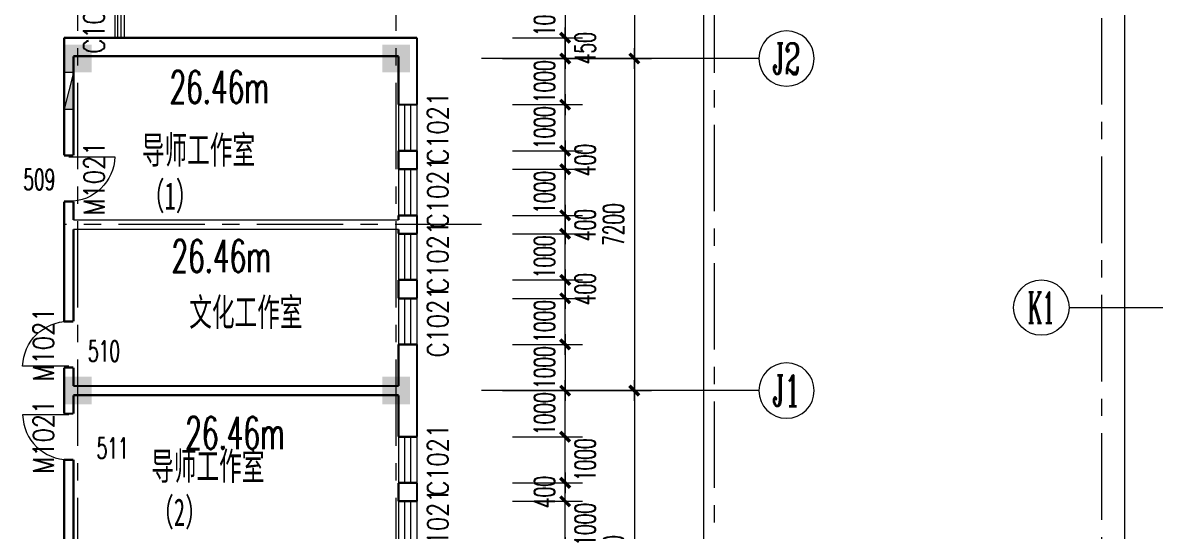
# Model space of a CAD drawing. Extents: x 1575758 to 1999219, y -897052 to -636879.
# Drawn here: x 1905348 to 1929906, y -684460 to -673430 of the extents above; entities that cross this region are included whole.
import ezdxf
from ezdxf.enums import TextEntityAlignment as Align

# ---------------------------------------------------------------- set-up
doc = ezdxf.new("R2010")
doc.units = 0
doc.header["$LTSCALE"] = 1500
doc.header["$MEASUREMENT"] = 0
doc.linetypes.add('CENTER', pattern=[2, 1.25, -0.25, 0.25, -0.25])
doc.layers.get('0').update_dxf_attribs({"linetype": 'CONTINUOUS', "lineweight": 5})
doc.layers.get('DEFPOINTS').update_dxf_attribs({"linetype": 'CONTINUOUS', "lineweight": 5})
for name, color, linetype, lineweight in [('AXIS', 7, 'CONTINUOUS', 5), ('AXIS_TEXT', 7, 'CONTINUOUS', 5), ('COLUMN', 7, 'CONTINUOUS', 5), ('DOTE', 7, 'CENTER', 5), ('PUB_DIM', 7, 'CONTINUOUS', 5), ('WALL', 7, 'CONTINUOUS', 5), ('WINDOW', 7, 'CONTINUOUS', 0), ('WINDOW_TEXT', 7, 'CONTINUOUS', 5), ('我的', 7, 'CONTINUOUS', 5), ('消火栓', 7, 'CONTINUOUS', 5)]:
    doc.layers.add(name, color=color, linetype=linetype, lineweight=lineweight)
doc.styles.add('_SIMPLEX', font='SIMPLEX.shx', dxfattribs={"width": 0.6})
doc.styles.add('COMPLEX', font='COMPLEX')
doc.styles.add('DIM_FONT', font='romans.shx', dxfattribs={"width": 0.6})
doc.styles.add('SIMPLEX', font='SIMPLEX.SHX', dxfattribs={"width": 0.6})
doc.dimstyles.new('NORMAL', dxfattribs={"dimscale": 1.5, "dimtxt": 300, "dimasz": 1, "dimexe": 250, "dimexo": 300, "dimgap": 150, "dimtad": 1, "dimdec": 0, "dimdsep": 46, "dimtxsty": 'DIM_FONT', "dimblk1": '_DIMX', "dimblk2": '_DIMX', "dimsah": 1, "dimcen": 2.5, "dimdle": 0.3, "dimclrd": 256, "dimclre": 256, "dimclrt": 256, "dimadec": 0, "dimazin": 0, "dimtfac": 1, "dimtdec": 0, "dimtix": 1, "dimtmove": 2, "dimatfit": 3, "dimldrblk": '_DIMX', "dimfxl": 1, "dimtvp": 1, "dimtolj": 1, "dimtzin": 0, "dimlwd": -1, "dimlwe": -1, "dimarcsym": 0})

# ---------------------------------------------------------------- blocks, each defined once
blk = doc.blocks.new('_FZH')
blk.add_solid([(0.5, -0.5), (-0.5, -0.5), (0.5, 0.5), (-0.5, 0.5)])
blk = doc.blocks.new('M_A2ZXL')
blk.add_line((-0.472, 0), (-0.472, -1))
blk.add_arc((-0.5, 0), 1, 271.6231, 0)
blk = doc.blocks.new('_WBLK')
for p, q in [((-0.5, 0.5), (0.5, 0.5)), ((0.5, 0.167), (-0.5, 0.167)), ((0.5, -0.167), (-0.5, -0.167)), ((-0.5, -0.5), (0.5, -0.5))]:
    blk.add_line(p, q)
at = {"layer": 'WINDOW_TEXT', "style": 'SIMPLEX', "flags": 9}
blk.add_attdef('A', text='', height=1, dxfattribs=at).set_placement((0, 1.5), align=Align.MIDDLE)
blk = doc.blocks.new('A$C68C06AB7')
at = {"layer": '消火栓'}
blk.add_hatch(color=256, dxfattribs=at).paths.add_polyline_path([(800, 200), (0, 200), (800, 0)])
blk.add_line((0, 200), (800, 0), dxfattribs=at)
blk.add_lwpolyline([(0, 200), (0, 0), (800, 0), (800, 200)], close=True, dxfattribs=at)
blk = doc.blocks.new('_AXISO')
blk.add_circle((0, 0), 0.5)
at = {"layer": 'AXIS_TEXT', "style": 'COMPLEX', "width": 1.041667}
blk.add_attdef('A', text='', height=0.56, dxfattribs=at).set_placement((-0.25, -0.28), (0.25, -0.28), align=Align.FIT)
blk = doc.blocks.new('_DIMX')
blk.add_line((-150, 0), (150, 0))
at = {"const_width": 50}
blk.add_lwpolyline([(-70, -70), (70, 70)], dxfattribs=at)
blk = doc.blocks.new('*D1107')
at = {"layer": 'AXIS'}
for p, q in [((1915748, -667008), (1918985, -667008)), ((1918610, -667009), (1918610, -674206)), ((1915748, -674208), (1918985, -674208))]:
    blk.add_line(p, q, dxfattribs=at)
at = {"layer": 'DEFPOINTS', "color": 0, "lineweight": 5}
for p in [(1915298, -667008), (1915298, -674208), (1918610, -674208)]:
    blk.add_point(p, dxfattribs=at)
at = {"layer": 'AXIS', "xscale": 1.5, "yscale": 1.5, "zscale": 1.5}
for p, rotation in [((1918610, -667008), 90), ((1918610, -674208), 270)]:
    blk.add_blockref('_DIMX', p, dxfattribs=dict(at, rotation=rotation))
at = {"layer": 'AXIS', "insert": (1918160, -670608), "char_height": 450, "attachment_point": 5, "rotation": 90, "style": 'DIM_FONT'}
blk.add_mtext('\\A1;7200', dxfattribs=at)
blk = doc.blocks.new('*D1108')
at = {"layer": 'AXIS'}
for p, q in [((1915748, -674208), (1918985, -674208)), ((1918610, -674209), (1918610, -681406)), ((1915748, -681408), (1918985, -681408))]:
    blk.add_line(p, q, dxfattribs=at)
at = {"layer": 'DEFPOINTS', "color": 0, "lineweight": 5}
for p in [(1915298, -674208), (1915298, -681408), (1918610, -681408)]:
    blk.add_point(p, dxfattribs=at)
at = {"layer": 'AXIS', "xscale": 1.5, "yscale": 1.5, "zscale": 1.5}
for p, rotation in [((1918610, -674208), 90), ((1918610, -681408), 270)]:
    blk.add_blockref('_DIMX', p, dxfattribs=dict(at, rotation=rotation))
at = {"layer": 'AXIS', "insert": (1918160, -677808), "char_height": 450, "attachment_point": 5, "rotation": 90, "style": 'DIM_FONT'}
blk.add_mtext('\\A1;7200', dxfattribs=at)
blk = doc.blocks.new('*D1109')
at = {"layer": 'AXIS'}
for p, q in [((1915748, -681408), (1918985, -681408)), ((1918610, -681409), (1918610, -688606)), ((1915748, -688608), (1918985, -688608))]:
    blk.add_line(p, q, dxfattribs=at)
at = {"layer": 'DEFPOINTS', "color": 0, "lineweight": 5}
for p in [(1915298, -681408), (1915298, -688608), (1918610, -688608)]:
    blk.add_point(p, dxfattribs=at)
at = {"layer": 'AXIS', "xscale": 1.5, "yscale": 1.5, "zscale": 1.5}
for p, rotation in [((1918610, -681408), 90), ((1918610, -688608), 270)]:
    blk.add_blockref('_DIMX', p, dxfattribs=dict(at, rotation=rotation))
at = {"layer": 'AXIS', "insert": (1918160, -685008), "char_height": 450, "attachment_point": 5, "rotation": 90, "style": 'DIM_FONT'}
blk.add_mtext('\\A1;7200', dxfattribs=at)
blk = doc.blocks.new('*D1110')
at = {"layer": 'AXIS'}
for p, q in [((1916060, -653358), (1920485, -653358)), ((1920110, -653359), (1920110, -688606)), ((1916060, -688608), (1920485, -688608))]:
    blk.add_line(p, q, dxfattribs=at)
at = {"layer": 'DEFPOINTS', "color": 0, "lineweight": 5}
for p in [(1915610, -653358), (1915610, -688608), (1920110, -688608)]:
    blk.add_point(p, dxfattribs=at)
at = {"layer": 'AXIS', "xscale": 1.5, "yscale": 1.5, "zscale": 1.5}
for p, rotation in [((1920110, -653358), 90), ((1920110, -688608), 270)]:
    blk.add_blockref('_DIMX', p, dxfattribs=dict(at, rotation=rotation))
at = {"layer": 'AXIS', "insert": (1919660, -670983), "char_height": 450, "attachment_point": 5, "rotation": 90, "style": 'DIM_FONT'}
blk.add_mtext('\\A1;35250', dxfattribs=at)
blk = doc.blocks.new('*D1115')
at = {"layer": 'AXIS'}
for p, q in [((1932692, -653358), (1928859, -653358)), ((1929234, -653359), (1929234, -688606)), ((1932692, -688608), (1928859, -688608))]:
    blk.add_line(p, q, dxfattribs=at)
at = {"layer": 'DEFPOINTS', "color": 0, "lineweight": 5}
for p in [(1933142, -653358), (1929234, -688608), (1933142, -688608)]:
    blk.add_point(p, dxfattribs=at)
at = {"layer": 'AXIS', "xscale": 1.5, "yscale": 1.5, "zscale": 1.5}
for p, rotation in [((1929234, -653358), 90), ((1929234, -688608), 270)]:
    blk.add_blockref('_DIMX', p, dxfattribs=dict(at, rotation=rotation))
at = {"layer": 'AXIS', "insert": (1928784, -670983), "char_height": 450, "attachment_point": 5, "rotation": 90, "style": 'DIM_FONT'}
blk.add_mtext('\\A1;35250', dxfattribs=at)
blk = doc.blocks.new('*D1125')
at = {"layer": 'DEFPOINTS', "color": 0, "lineweight": 5}
for p in [(1915518, -683408), (1917110, -683408), (1915518, -683808)]:
    blk.add_point(p, dxfattribs=at)
at = {"layer": 'PUB_DIM'}
for p, q in [((1915968, -683408), (1917485, -683408)), ((1917110, -683406), (1917110, -683405)), ((1917110, -683808), (1917110, -683408)), ((1915968, -683808), (1917485, -683808)), ((1917110, -683809), (1917110, -683811))]:
    blk.add_line(p, q, dxfattribs=at)
at = {"layer": 'PUB_DIM', "xscale": 1.5, "yscale": 1.5, "zscale": 1.5}
for p, rotation in [((1917110, -683408), 270), ((1917110, -683808), 90)]:
    blk.add_blockref('_DIMX', p, dxfattribs=dict(at, rotation=rotation))
at = {"layer": 'PUB_DIM', "insert": (1916660, -683608), "char_height": 450, "attachment_point": 5, "rotation": 90, "style": 'DIM_FONT'}
blk.add_mtext('\\A1;400', dxfattribs=at)
blk = doc.blocks.new('*D1127')
at = {"layer": 'DEFPOINTS', "color": 0, "lineweight": 5}
for p in [(1915518, -681408), (1917110, -681408), (1915518, -682408)]:
    blk.add_point(p, dxfattribs=at)
at = {"layer": 'PUB_DIM'}
for p, q in [((1915968, -681408), (1917485, -681408)), ((1917110, -681406), (1917110, -681405)), ((1917110, -682408), (1917110, -681408)), ((1915968, -682408), (1917485, -682408)), ((1917110, -682409), (1917110, -682411))]:
    blk.add_line(p, q, dxfattribs=at)
at = {"layer": 'PUB_DIM', "xscale": 1.5, "yscale": 1.5, "zscale": 1.5}
for p, rotation in [((1917110, -681408), 270), ((1917110, -682408), 90)]:
    blk.add_blockref('_DIMX', p, dxfattribs=dict(at, rotation=rotation))
at = {"layer": 'PUB_DIM', "insert": (1916660, -681908), "char_height": 450, "attachment_point": 5, "rotation": 90, "style": 'DIM_FONT'}
blk.add_mtext('\\A1;1000', dxfattribs=at)
blk = doc.blocks.new('*D1549')
at = {"layer": 'DEFPOINTS', "color": 0, "lineweight": 5}
for p in [(1915518, -672758), (1915518, -673758), (1917110, -673758)]:
    blk.add_point(p, dxfattribs=at)
at = {"layer": 'PUB_DIM'}
for p, q in [((1915968, -672758), (1917485, -672758)), ((1917110, -672756), (1917110, -672755)), ((1917110, -672758), (1917110, -673758)), ((1915968, -673758), (1917485, -673758)), ((1917110, -673759), (1917110, -673761))]:
    blk.add_line(p, q, dxfattribs=at)
at = {"layer": 'PUB_DIM', "xscale": 1.5, "yscale": 1.5, "zscale": 1.5}
for p, rotation in [((1917110, -672758), 270), ((1917110, -673758), 90)]:
    blk.add_blockref('_DIMX', p, dxfattribs=dict(at, rotation=rotation))
at = {"layer": 'PUB_DIM', "insert": (1916660, -673258), "char_height": 450, "attachment_point": 5, "rotation": 90, "style": 'DIM_FONT'}
blk.add_mtext('\\A1;1000', dxfattribs=at)
blk = doc.blocks.new('*D1550')
at = {"layer": 'DEFPOINTS', "color": 0, "lineweight": 5}
for p in [(1915518, -673758), (1915518, -674208), (1917110, -674208)]:
    blk.add_point(p, dxfattribs=at)
at = {"layer": 'PUB_DIM'}
for p, q in [((1915968, -673758), (1917485, -673758)), ((1917110, -673756), (1917110, -673755)), ((1917110, -673758), (1917110, -674208)), ((1915968, -674208), (1917485, -674208)), ((1917110, -674209), (1917110, -674211))]:
    blk.add_line(p, q, dxfattribs=at)
at = {"layer": 'PUB_DIM', "xscale": 1.5, "yscale": 1.5, "zscale": 1.5}
for p, rotation in [((1917110, -673758), 270), ((1917110, -674208), 90)]:
    blk.add_blockref('_DIMX', p, dxfattribs=dict(at, rotation=rotation))
at = {"layer": 'PUB_DIM', "insert": (1917542, -673983), "char_height": 450, "attachment_point": 5, "rotation": 90, "style": 'DIM_FONT'}
blk.add_mtext('\\A1;450', dxfattribs=at)
blk = doc.blocks.new('*D1551')
at = {"layer": 'DEFPOINTS', "color": 0, "lineweight": 5}
for p in [(1915518, -679408), (1917110, -679408), (1915518, -680408)]:
    blk.add_point(p, dxfattribs=at)
at = {"layer": 'PUB_DIM'}
for p, q in [((1915968, -679408), (1917485, -679408)), ((1917110, -679406), (1917110, -679405)), ((1917110, -680408), (1917110, -679408)), ((1915968, -680408), (1917485, -680408)), ((1917110, -680409), (1917110, -680411))]:
    blk.add_line(p, q, dxfattribs=at)
at = {"layer": 'PUB_DIM', "xscale": 1.5, "yscale": 1.5, "zscale": 1.5}
for p, rotation in [((1917110, -679408), 270), ((1917110, -680408), 90)]:
    blk.add_blockref('_DIMX', p, dxfattribs=dict(at, rotation=rotation))
at = {"layer": 'PUB_DIM', "insert": (1916660, -679908), "char_height": 450, "attachment_point": 5, "rotation": 90, "style": 'DIM_FONT'}
blk.add_mtext('\\A1;1000', dxfattribs=at)
blk = doc.blocks.new('*D1552')
at = {"layer": 'DEFPOINTS', "color": 0, "lineweight": 5}
for p in [(1915518, -679008), (1917110, -679008), (1915518, -679408)]:
    blk.add_point(p, dxfattribs=at)
at = {"layer": 'PUB_DIM'}
for p, q in [((1915968, -679008), (1917485, -679008)), ((1917110, -679006), (1917110, -679005)), ((1917110, -679408), (1917110, -679008)), ((1915968, -679408), (1917485, -679408)), ((1917110, -679409), (1917110, -679411))]:
    blk.add_line(p, q, dxfattribs=at)
at = {"layer": 'PUB_DIM', "xscale": 1.5, "yscale": 1.5, "zscale": 1.5}
for p, rotation in [((1917110, -679008), 270), ((1917110, -679408), 90)]:
    blk.add_blockref('_DIMX', p, dxfattribs=dict(at, rotation=rotation))
at = {"layer": 'PUB_DIM', "insert": (1917542, -679208), "char_height": 450, "attachment_point": 5, "rotation": 90, "style": 'DIM_FONT'}
blk.add_mtext('\\A1;400', dxfattribs=at)
blk = doc.blocks.new('*D1553')
at = {"layer": 'DEFPOINTS', "color": 0, "lineweight": 5}
for p in [(1915518, -678008), (1917110, -678008), (1915518, -679008)]:
    blk.add_point(p, dxfattribs=at)
at = {"layer": 'PUB_DIM'}
for p, q in [((1915968, -678008), (1917485, -678008)), ((1917110, -678006), (1917110, -678005)), ((1917110, -679008), (1917110, -678008)), ((1915968, -679008), (1917485, -679008)), ((1917110, -679009), (1917110, -679011))]:
    blk.add_line(p, q, dxfattribs=at)
at = {"layer": 'PUB_DIM', "xscale": 1.5, "yscale": 1.5, "zscale": 1.5}
for p, rotation in [((1917110, -678008), 270), ((1917110, -679008), 90)]:
    blk.add_blockref('_DIMX', p, dxfattribs=dict(at, rotation=rotation))
at = {"layer": 'PUB_DIM', "insert": (1916660, -678508), "char_height": 450, "attachment_point": 5, "rotation": 90, "style": 'DIM_FONT'}
blk.add_mtext('\\A1;1000', dxfattribs=at)
blk = doc.blocks.new('*D1554')
at = {"layer": 'DEFPOINTS', "color": 0, "lineweight": 5}
for p in [(1915518, -677608), (1917110, -677608), (1915518, -678008)]:
    blk.add_point(p, dxfattribs=at)
at = {"layer": 'PUB_DIM'}
for p, q in [((1915968, -677608), (1917485, -677608)), ((1917110, -677606), (1917110, -677605)), ((1917110, -678008), (1917110, -677608)), ((1915968, -678008), (1917485, -678008)), ((1917110, -678009), (1917110, -678011))]:
    blk.add_line(p, q, dxfattribs=at)
at = {"layer": 'PUB_DIM', "xscale": 1.5, "yscale": 1.5, "zscale": 1.5}
for p, rotation in [((1917110, -677608), 270), ((1917110, -678008), 90)]:
    blk.add_blockref('_DIMX', p, dxfattribs=dict(at, rotation=rotation))
at = {"layer": 'PUB_DIM', "insert": (1917542, -677819), "char_height": 450, "attachment_point": 5, "rotation": 90, "style": 'DIM_FONT'}
blk.add_mtext('\\A1;400', dxfattribs=at)
blk = doc.blocks.new('*D1555')
at = {"layer": 'DEFPOINTS', "color": 0, "lineweight": 5}
for p in [(1915518, -676608), (1917110, -676608), (1915518, -677608)]:
    blk.add_point(p, dxfattribs=at)
at = {"layer": 'PUB_DIM'}
for p, q in [((1915968, -676608), (1917485, -676608)), ((1917110, -676606), (1917110, -676605)), ((1917110, -677608), (1917110, -676608)), ((1915968, -677608), (1917485, -677608)), ((1917110, -677609), (1917110, -677611))]:
    blk.add_line(p, q, dxfattribs=at)
at = {"layer": 'PUB_DIM', "xscale": 1.5, "yscale": 1.5, "zscale": 1.5}
for p, rotation in [((1917110, -676608), 270), ((1917110, -677608), 90)]:
    blk.add_blockref('_DIMX', p, dxfattribs=dict(at, rotation=rotation))
at = {"layer": 'PUB_DIM', "insert": (1916660, -677108), "char_height": 450, "attachment_point": 5, "rotation": 90, "style": 'DIM_FONT'}
blk.add_mtext('\\A1;1000', dxfattribs=at)
blk = doc.blocks.new('*D1556')
at = {"layer": 'DEFPOINTS', "color": 0, "lineweight": 5}
for p in [(1915518, -676208), (1917110, -676208), (1915518, -676608)]:
    blk.add_point(p, dxfattribs=at)
at = {"layer": 'PUB_DIM'}
for p, q in [((1915968, -676208), (1917485, -676208)), ((1917110, -676206), (1917110, -676205)), ((1917110, -676608), (1917110, -676208)), ((1915968, -676608), (1917485, -676608)), ((1917110, -676609), (1917110, -676611))]:
    blk.add_line(p, q, dxfattribs=at)
at = {"layer": 'PUB_DIM', "xscale": 1.5, "yscale": 1.5, "zscale": 1.5}
for p, rotation in [((1917110, -676208), 270), ((1917110, -676608), 90)]:
    blk.add_blockref('_DIMX', p, dxfattribs=dict(at, rotation=rotation))
at = {"layer": 'PUB_DIM', "insert": (1917542, -676408), "char_height": 450, "attachment_point": 5, "rotation": 90, "style": 'DIM_FONT'}
blk.add_mtext('\\A1;400', dxfattribs=at)
blk = doc.blocks.new('*D1557')
at = {"layer": 'DEFPOINTS', "color": 0, "lineweight": 5}
for p in [(1915518, -675208), (1917110, -675208), (1915518, -676208)]:
    blk.add_point(p, dxfattribs=at)
at = {"layer": 'PUB_DIM'}
for p, q in [((1915968, -675208), (1917485, -675208)), ((1917110, -675206), (1917110, -675205)), ((1917110, -676208), (1917110, -675208)), ((1915968, -676208), (1917485, -676208)), ((1917110, -676209), (1917110, -676211))]:
    blk.add_line(p, q, dxfattribs=at)
at = {"layer": 'PUB_DIM', "xscale": 1.5, "yscale": 1.5, "zscale": 1.5}
for p, rotation in [((1917110, -675208), 270), ((1917110, -676208), 90)]:
    blk.add_blockref('_DIMX', p, dxfattribs=dict(at, rotation=rotation))
at = {"layer": 'PUB_DIM', "insert": (1916660, -675708), "char_height": 450, "attachment_point": 5, "rotation": 90, "style": 'DIM_FONT'}
blk.add_mtext('\\A1;1000', dxfattribs=at)
blk = doc.blocks.new('*D1558')
at = {"layer": 'DEFPOINTS', "color": 0, "lineweight": 5}
for p in [(1915518, -674208), (1917110, -674208), (1915518, -675208)]:
    blk.add_point(p, dxfattribs=at)
at = {"layer": 'PUB_DIM'}
for p, q in [((1915968, -674208), (1917485, -674208)), ((1917110, -674206), (1917110, -674205)), ((1917110, -675208), (1917110, -674208)), ((1915968, -675208), (1917485, -675208)), ((1917110, -675209), (1917110, -675211))]:
    blk.add_line(p, q, dxfattribs=at)
at = {"layer": 'PUB_DIM', "xscale": 1.5, "yscale": 1.5, "zscale": 1.5}
for p, rotation in [((1917110, -674208), 270), ((1917110, -675208), 90)]:
    blk.add_blockref('_DIMX', p, dxfattribs=dict(at, rotation=rotation))
at = {"layer": 'PUB_DIM', "insert": (1916660, -674708), "char_height": 450, "attachment_point": 5, "rotation": 90, "style": 'DIM_FONT'}
blk.add_mtext('\\A1;1000', dxfattribs=at)
blk = doc.blocks.new('*D1559')
at = {"layer": 'DEFPOINTS', "color": 0, "lineweight": 5}
for p in [(1915518, -680408), (1915518, -681408), (1917110, -681408)]:
    blk.add_point(p, dxfattribs=at)
at = {"layer": 'PUB_DIM'}
for p, q in [((1915968, -680408), (1917485, -680408)), ((1917110, -680406), (1917110, -680405)), ((1917110, -680408), (1917110, -681408)), ((1915968, -681408), (1917485, -681408)), ((1917110, -681409), (1917110, -681411))]:
    blk.add_line(p, q, dxfattribs=at)
at = {"layer": 'PUB_DIM', "xscale": 1.5, "yscale": 1.5, "zscale": 1.5}
for p, rotation in [((1917110, -680408), 270), ((1917110, -681408), 90)]:
    blk.add_blockref('_DIMX', p, dxfattribs=dict(at, rotation=rotation))
at = {"layer": 'PUB_DIM', "insert": (1916660, -680908), "char_height": 450, "attachment_point": 5, "rotation": 90, "style": 'DIM_FONT'}
blk.add_mtext('\\A1;1000', dxfattribs=at)
blk = doc.blocks.new('M_B0OPK')
for p, q in [((-0.5, 0.5), (0.5, 0.5)), ((0.5, 0.167), (-0.5, 0.167)), ((0.5, -0.167), (-0.5, -0.167)), ((-0.5, -0.5), (0.5, -0.5))]:
    blk.add_line(p, q)
blk = doc.blocks.new('*D1676')
at = {"layer": 'DEFPOINTS', "color": 0, "lineweight": 5}
for p in [(1915518, -683808), (1917110, -683808), (1915518, -684808)]:
    blk.add_point(p, dxfattribs=at)
at = {"layer": 'PUB_DIM'}
for p, q in [((1915968, -683808), (1917485, -683808)), ((1917110, -684806), (1917110, -683809)), ((1915968, -684808), (1917485, -684808))]:
    blk.add_line(p, q, dxfattribs=at)
at = {"layer": 'PUB_DIM', "xscale": 1.5, "yscale": 1.5, "zscale": 1.5}
for p, rotation in [((1917110, -683808), 90), ((1917110, -684808), 270)]:
    blk.add_blockref('_DIMX', p, dxfattribs=dict(at, rotation=rotation))
at = {"layer": 'PUB_DIM', "insert": (1917542, -684308), "char_height": 450, "attachment_point": 5, "rotation": 90, "style": 'DIM_FONT'}
blk.add_mtext('\\A1;1000', dxfattribs=at)
blk = doc.blocks.new('*D1677')
at = {"layer": 'DEFPOINTS', "color": 0, "lineweight": 5}
for p in [(1915518, -682408), (1917110, -682408), (1915518, -683408)]:
    blk.add_point(p, dxfattribs=at)
at = {"layer": 'PUB_DIM'}
for p, q in [((1915968, -682408), (1917485, -682408)), ((1917110, -683406), (1917110, -682409)), ((1915968, -683408), (1917485, -683408))]:
    blk.add_line(p, q, dxfattribs=at)
at = {"layer": 'PUB_DIM', "xscale": 1.5, "yscale": 1.5, "zscale": 1.5}
for p, rotation in [((1917110, -682408), 90), ((1917110, -683408), 270)]:
    blk.add_blockref('_DIMX', p, dxfattribs=dict(at, rotation=rotation))
at = {"layer": 'PUB_DIM', "insert": (1917542, -682908), "char_height": 450, "attachment_point": 5, "rotation": 90, "style": 'DIM_FONT'}
blk.add_mtext('\\A1;1000', dxfattribs=at)

msp = doc.modelspace()

# ---------------------------------------------------------------- linework, layer by layer
at = {"layer": 'AXIS'}
for p, q in [((1921309.6, -674207.9), (1915297.7, -674207.9)), ((1928033.9, -679607.9), (1933454.2, -679607.9)), ((1921309.6, -681407.9), (1915297.7, -681407.9))]:
    msp.add_line(p, q, dxfattribs=at)
at = {"layer": 'DOTE'}
for p, q in [((1920347.8, -692517.3), (1920347.8, -649086.4)), ((1928747.8, -696208), (1928747.8, -649086.4)), ((1906547.8, -688608), (1906547.8, -650709.5)), ((1913447.8, -688608), (1913447.8, -650709.5)), ((1915297.7, -677808), (1906247.8, -677808))]:
    msp.add_line(p, q, dxfattribs=at)
at = {"layer": 'WALL'}
for p, q in [((1906447.8, -677708), (1913497.8, -677708)), ((1906447.8, -677908), (1913497.8, -677908))]:
    msp.add_line(p, q, dxfattribs=at)
at = {"layer": 'WALL', "const_width": 50}
for points in [[(1906247.8, -673757.9), (1906247.8, -676307.9)], [(1913897.8, -673757.9), (1906247.8, -673757.9)], [(1913897.8, -673757.9), (1913897.8, -675207.9)], [(1906447.8, -676307.9), (1906447.8, -674157.9)], [(1913497.8, -674157.9), (1906447.8, -674157.9)], [(1913497.8, -675207.9), (1913497.8, -674157.9)], [(1913897.8, -675207.9), (1913497.8, -675207.9)], [(1906247.8, -676307.9), (1906447.8, -676307.9)], [(1913897.8, -676207.9), (1913497.8, -676207.9)], [(1913497.8, -676607.9), (1913497.8, -676207.9)], [(1913897.8, -676207.9), (1913897.8, -676607.9)], [(1913897.8, -676607.9), (1913497.8, -676607.9)], [(1906247.8, -677307.9), (1906247.8, -679907.9)], [(1906247.8, -677307.9), (1906447.8, -677307.9)], [(1906447.8, -677708), (1906447.8, -677307.9)], [(1913897.8, -677607.9), (1913497.8, -677607.9)], [(1913497.8, -677708), (1913497.8, -677607.9)], [(1913897.8, -677607.9), (1913897.8, -678007.9)], [(1906447.8, -679907.9), (1906447.8, -677908)], [(1913497.8, -678007.9), (1913497.8, -677908)], [(1913897.8, -678007.9), (1913497.8, -678007.9)], [(1913897.8, -679007.9), (1913497.8, -679007.9)], [(1913497.8, -679407.9), (1913497.8, -679007.9)], [(1913897.8, -679007.9), (1913897.8, -679407.9)], [(1913897.8, -679407.9), (1913497.8, -679407.9)], [(1906247.8, -679907.9), (1906447.8, -679907.9)], [(1913897.8, -680407.9), (1913497.8, -680407.9)], [(1913497.8, -681307.9), (1913497.8, -680407.9)], [(1913897.8, -680407.9), (1913897.8, -682407.9)], [(1906247.8, -680907.9), (1906247.8, -681907.9)], [(1906247.8, -680907.9), (1906447.8, -680907.9)], [(1906447.8, -681307.9), (1906447.8, -680907.9)], [(1913497.8, -681307.9), (1906447.8, -681307.9)], [(1906447.8, -681907.9), (1906447.8, -681507.9)], [(1906447.8, -681507.9), (1913497.8, -681507.9)], [(1913497.8, -682407.9), (1913497.8, -681507.9)], [(1906247.8, -681907.9), (1906447.8, -681907.9)], [(1913897.8, -682407.9), (1913497.8, -682407.9)], [(1906247.8, -682907.9), (1906247.8, -687008)], [(1906247.8, -682907.9), (1906447.8, -682907.9)], [(1906447.8, -684908), (1906447.8, -682907.9)], [(1913897.8, -683407.9), (1913497.8, -683407.9)], [(1913497.8, -683807.9), (1913497.8, -683407.9)], [(1913897.8, -683407.9), (1913897.8, -683807.9)], [(1913897.8, -683807.9), (1913497.8, -683807.9)]]:
    msp.add_lwpolyline(points, dxfattribs=at)

# ---------------------------------------------------------------- block references
at = {"layer": 'AXIS'}
ref = msp.add_blockref('_AXISO', (1921909.6, -674207.9), dxfattribs=dict(at, xscale=-1200, yscale=1200, zscale=1200))
ref.add_attrib('A', 'J2', dxfattribs={"layer": 'AXIS_TEXT', "height": 672, "style": 'COMPLEX', "width": 0.646552}).set_placement((1921609.6, -674543.9), (1922209.6, -674543.9), align=Align.FIT)
ref = msp.add_blockref('_AXISO', (1927433.9, -679607.9), dxfattribs=dict(at, xscale=1200, yscale=1200, zscale=1200))
ref.add_attrib('A', 'K1', dxfattribs={"layer": 'AXIS_TEXT', "height": 672, "style": 'COMPLEX', "width": 0.604839}).set_placement((1927133.9, -679943.9), (1927733.9, -679943.9), align=Align.FIT)
ref = msp.add_blockref('_AXISO', (1921909.6, -681407.9), dxfattribs=dict(at, xscale=-1200, yscale=1200, zscale=1200))
ref.add_attrib('A', 'J1', dxfattribs={"layer": 'AXIS_TEXT', "height": 672, "style": 'COMPLEX', "width": 0.78125}).set_placement((1921609.6, -681743.9), (1922209.6, -681743.9), align=Align.FIT)
at = {"layer": 'COLUMN', "xscale": 600, "yscale": 600, "zscale": 600}
for p in [(1906547.8, -674207.9), (1913447.8, -674207.9), (1906547.8, -681407.9), (1913447.8, -681407.9)]:
    msp.add_blockref('_FZH', p, dxfattribs=at)
at = {"layer": 'WINDOW'}
ref = msp.add_blockref('M_B0OPK', (1907447.8, -673257.9), dxfattribs=dict(at, xscale=1000, yscale=200.0000023199245, zscale=1000, rotation=270))
ref.add_attrib('A', 'C1030', dxfattribs={"layer": 'WINDOW_TEXT', "height": 450, "rotation": 90, "style": '_SIMPLEX', "width": 0.8, "flags": 8}).set_placement((1906894.5, -673324.6), align=Align.MIDDLE)
ref = msp.add_blockref('_WBLK', (1913697.8, -675707.9), dxfattribs=dict(at, xscale=1000, yscale=400.000000004191, zscale=1000, rotation=270))
ref.add_attrib('A', 'C1021', dxfattribs={"layer": 'WINDOW_TEXT', "height": 450, "rotation": 90, "style": '_SIMPLEX', "width": 0.8, "flags": 8}).set_placement((1914347.8, -675707.9), align=Align.MIDDLE)
ref = msp.add_blockref('M_A2ZXL', (1906347.8, -676807.9), dxfattribs=dict(at, xscale=1000, yscale=-1000, zscale=1000, rotation=270))
ref.add_attrib('A', 'M1021', dxfattribs={"layer": 'WINDOW_TEXT', "height": 450, "rotation": 90, "style": '_SIMPLEX', "width": 0.8, "flags": 8}).set_placement((1906897.8, -676807.9, 600.5), align=Align.MIDDLE)
ref = msp.add_blockref('_WBLK', (1913697.8, -677107.9), dxfattribs=dict(at, xscale=1000, yscale=400.0000000034925, zscale=1000, rotation=270))
ref.add_attrib('A', 'C1021', dxfattribs={"layer": 'WINDOW_TEXT', "height": 450, "rotation": 90, "style": '_SIMPLEX', "width": 0.8, "flags": 8}).set_placement((1914347.8, -677107.9), align=Align.MIDDLE)
ref = msp.add_blockref('_WBLK', (1913697.8, -678507.9), dxfattribs=dict(at, xscale=1000, yscale=400.0000000037253, zscale=1000, rotation=270))
ref.add_attrib('A', 'C1021', dxfattribs={"layer": 'WINDOW_TEXT', "height": 450, "rotation": 90, "style": '_SIMPLEX', "width": 0.8, "flags": 8}).set_placement((1914347.8, -678507.9), align=Align.MIDDLE)
ref = msp.add_blockref('_WBLK', (1913697.8, -679907.9), dxfattribs=dict(at, xscale=1000, yscale=400.0000000034925, zscale=1000, rotation=270))
ref.add_attrib('A', 'C1021', dxfattribs={"layer": 'WINDOW_TEXT', "height": 450, "rotation": 90, "style": '_SIMPLEX', "width": 0.8, "flags": 8}).set_placement((1914347.8, -679907.9), align=Align.MIDDLE)
ref = msp.add_blockref('M_A2ZXL', (1906347.8, -680407.9), dxfattribs=dict(at, xscale=1000, yscale=-1000, zscale=1000, rotation=90))
ref.add_attrib('A', 'M1021', dxfattribs={"layer": 'WINDOW_TEXT', "height": 450, "rotation": 90, "style": '_SIMPLEX', "width": 0.8, "flags": 8}).set_placement((1905797.8, -680407.9, 600.5), align=Align.MIDDLE)
ref = msp.add_blockref('M_A2ZXL', (1906347.8, -682407.9), dxfattribs=dict(at, xscale=-1000, yscale=-1000, zscale=1000, rotation=90))
ref.add_attrib('A', 'M1021', dxfattribs={"layer": 'WINDOW_TEXT', "height": 450, "rotation": 90, "style": '_SIMPLEX', "width": 0.8, "flags": 8}).set_placement((1905797.8, -682407.9, 600.5), align=Align.MIDDLE)
ref = msp.add_blockref('_WBLK', (1913697.8, -682907.9), dxfattribs=dict(at, xscale=1000, yscale=400.000000004191, zscale=1000, rotation=270))
ref.add_attrib('A', 'C1021', dxfattribs={"layer": 'WINDOW_TEXT', "height": 450, "rotation": 90, "style": '_SIMPLEX', "width": 0.8, "flags": 8}).set_placement((1914347.8, -682907.9), align=Align.MIDDLE)
ref = msp.add_blockref('_WBLK', (1913697.8, -684307.9), dxfattribs=dict(at, xscale=1000, yscale=400.0000000034925, zscale=1000, rotation=270))
ref.add_attrib('A', 'C1021', dxfattribs={"layer": 'WINDOW_TEXT', "height": 450, "rotation": 90, "style": '_SIMPLEX', "width": 0.8, "flags": 8}).set_placement((1914347.8, -684307.9), align=Align.MIDDLE)
at = {"layer": '消火栓', "rotation": 270}
msp.add_blockref('A$C68C06AB7', (1906247.8, -674508), dxfattribs=at)

# ---------------------------------------------------------------- texts
at = {"layer": '我的', "color": 0, "lineweight": 5, "attachment_point": 1, "style": 'DIM_FONT'}
for s, insert, char_height, width in [('{\\C3;26.46m}', (1908533.5, -674477), 700, 1961.47), ('{\\f宋体|b0|i0|c134|p2;导师工作室 （1）}', (1907932.8, -675888), 600, 3620.03), ('509', (1905360.6, -676607.6), 450, 1259.93), ('{\\C3;26.46m}', (1908576.1, -678142.1), 700, 1961.47), ('{\\f宋体|b0|i0|c134|p2;文化工作室}', (1908960.7, -679405.6), 600, 3620.03), ('510', (1906764.7, -680325.5), 450, 1259.93), ('{\\C3;26.46m}', (1908874.8, -681977.6), 700, 1961.47), ('511', (1906951.9, -682430), 450, 1259.93), ('{\\f宋体|b0|i0|c134|p2;导师工作室 （2）}', (1908134.6, -682743.6), 600, 3620.03)]:
    msp.add_mtext(s, dxfattribs=dict(at, insert=insert, char_height=char_height, width=width))

# ---------------------------------------------------------------- dimensions: what is measured, and where the dimension line sits
at = {"layer": 'AXIS'}
for base, p1, p2, angle, picture, middle in [((1920109.6, -688607.9), (1915610.2, -653357.9), (1915610.2, -688607.9), 90, '*D1110', (1919659.6, -670982.9)), ((1929233.9, -688607.9), (1933141.7, -653357.9), (1933141.7, -688607.9), 270, '*D1115', (1928783.9, -670982.9)), ((1918609.6, -674207.9), (1915297.7, -667007.9), (1915297.7, -674207.9), 270, '*D1107', (1918159.6, -670607.9)), ((1918609.6, -681407.9), (1915297.7, -674207.9), (1915297.7, -681407.9), 270, '*D1108', (1918159.6, -677807.9)), ((1918609.6, -688607.9), (1915297.7, -681407.9), (1915297.7, -688607.9), 270, '*D1109', (1918159.6, -685007.9))]:
    dim = msp.add_linear_dim(base=base, p1=p1, p2=p2, angle=angle, dimstyle='NORMAL', dxfattribs=at)
    dim.commit()
    dim.dimension.update_dxf_attribs({"geometry": picture, "text_midpoint": middle})
at = {"layer": 'PUB_DIM'}
for p1, p2, distance, picture, middle in [((1915518, -672757.9), (1915518, -673757.9), 1591.7, '*D1549', (1916659.6, -673257.9)), ((1915518, -675207.9), (1915518, -674207.9), -1591.7, '*D1558', (1916659.6, -674707.9)), ((1915518, -676207.9), (1915518, -675207.9), -1591.7, '*D1557', (1916659.6, -675707.9)), ((1915518, -677607.9), (1915518, -676607.9), -1591.7, '*D1555', (1916659.6, -677107.9)), ((1915518, -679007.9), (1915518, -678007.9), -1591.7, '*D1553', (1916659.6, -678507.9)), ((1915518, -680407.9), (1915518, -679407.9), -1591.7, '*D1551', (1916659.6, -679907.9)), ((1915518, -680407.9), (1915518, -681407.9), 1591.7, '*D1559', (1916659.6, -680907.9)), ((1915518, -682407.9), (1915518, -681407.9), -1591.7, '*D1127', (1916659.6, -681907.9)), ((1915518, -683807.9), (1915518, -683407.9), -1591.7, '*D1125', (1916659.6, -683607.9))]:
    dim = msp.add_aligned_dim(p1=p1, p2=p2, distance=distance, dimstyle='NORMAL', dxfattribs=at)
    dim.commit()
    dim.dimension.update_dxf_attribs({"geometry": picture, "text_midpoint": middle})
for base, p1, p2, angle, picture, middle in [((1917109.6, -674207.9), (1915518, -673757.9), (1915518, -674207.9), 270, '*D1550', (1917541.6, -673982.9)), ((1917109.6, -676207.9), (1915518, -676607.9), (1915518, -676207.9), 90, '*D1556', (1917541.6, -676407.9)), ((1917109.6, -677607.9), (1915518, -678007.9), (1915518, -677607.9), 90, '*D1554', (1917541.6, -677818.7)), ((1917109.6, -679007.9), (1915518, -679407.9), (1915518, -679007.9), 90, '*D1552', (1917541.6, -679207.9)), ((1917109.6, -682407.9), (1915518, -683407.9), (1915518, -682407.9), 90, '*D1677', (1917541.6, -682907.9)), ((1917109.6, -683807.9), (1915518, -684807.9), (1915518, -683807.9), 90, '*D1676', (1917541.6, -684307.9))]:
    dim = msp.add_linear_dim(base=base, p1=p1, p2=p2, angle=angle, dimstyle='NORMAL', dxfattribs=at)
    dim.commit()
    dim.dimension.update_dxf_attribs({"geometry": picture, "text_midpoint": middle, "dimtype": 161})

doc.saveas('drawing.dxf')
